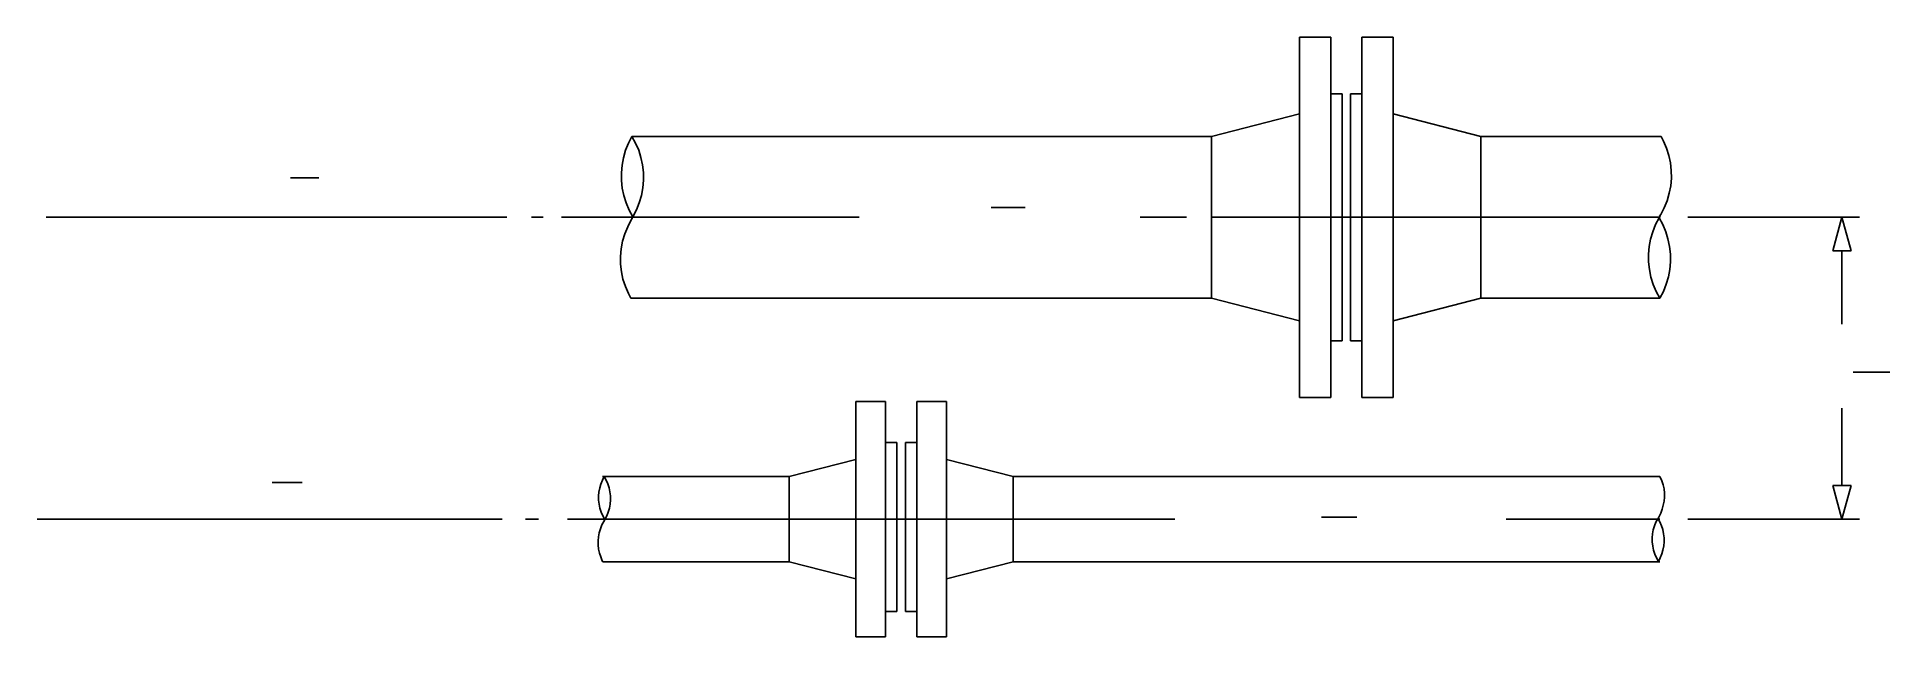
# Model space of a CAD drawing. Extents: x 114 to 1421, y 416 to 839.
import ezdxf

# ---------------------------------------------------------------- set-up
doc = ezdxf.new("R2010")
doc.units = 0
doc.header["$MEASUREMENT"] = 0
doc.layers.add('-1', color=7, linetype='CONTINUOUS')
doc.layers.add('1', color=7, linetype='CONTINUOUS')

msp = doc.modelspace()

# ---------------------------------------------------------------- linework, layer by layer
at = {"layer": '-1', "color": 2, "linetype": 'Continuous'}
for p, q in [((292.5, 739.4), (312.5, 739.4)), ((786.8, 718.6), (810.8, 718.6)), ((279.7, 524.7), (300.7, 524.7)), ((1019.7, 500.3), (1044.7, 500.3))]:
    msp.add_line(p, q, dxfattribs=at)
at = {"layer": '-1', "color": 5, "linetype": 'Continuous'}
msp.add_line((1394.8, 602.4), (1420.8, 602.4), dxfattribs=at)
at = {"layer": '1', "color": 7, "linetype": 'Continuous'}
for p, q in [((1004.3, 838.6), (1004.3, 584.6)), ((1004.3, 838.6), (1026.3, 838.6)), ((1026.3, 838.6), (1026.3, 584.6)), ((1048.3, 838.6), (1048.3, 584.6)), ((1070.3, 838.6), (1048.3, 838.6)), ((1070.3, 838.6), (1070.3, 584.6)), ((1026.3, 798.6), (1034.3, 798.6)), ((1034.3, 798.6), (1034.3, 624.6)), ((1040.3, 798.6), (1040.3, 624.6)), ((1048.3, 798.6), (1040.3, 798.6)), ((942.3, 768.6), (1004.3, 784.6)), ((1132.3, 768.6), (1070.3, 784.6)), ((527.4, 753.6), (528.9, 758.8)), ((528.9, 758.8), (531, 763.8)), ((531, 763.8), (533.4, 768.6)), ((533.4, 768.6), (942.3, 768.6)), ((536, 763.8), (533.4, 768.6)), ((538.2, 758.9), (536, 763.8)), ((539.8, 753.7), (538.2, 758.9)), ((942.3, 768.6), (942.3, 654.6)), ((1132.3, 768.6), (1132.3, 654.6)), ((1132.3, 768.6), (1259.3, 768.6)), ((1261.1, 765.3), (1259.3, 768.6)), ((1263.2, 760.4), (1261.1, 765.3)), ((1264.8, 755.2), (1263.2, 760.4)), ((526, 742.9), (526.4, 748.3)), ((526.4, 748.3), (527.4, 753.6)), ((540.9, 748.5), (539.8, 753.7)), ((541.5, 743.1), (540.9, 748.5)), ((1265.9, 749.9), (1264.8, 755.2)), ((1266.5, 744.6), (1265.9, 749.9)), ((526, 737.5), (526, 742.9)), ((526.6, 732.1), (526, 737.5)), ((527.7, 726.9), (526.6, 732.1)), ((540.1, 727), (541.1, 732.3)), ((541.1, 732.3), (541.6, 737.7)), ((541.6, 737.7), (541.5, 743.1)), ((1265.1, 728.5), (1266.1, 733.8)), ((1266.1, 733.8), (1266.6, 739.2)), ((1266.6, 739.2), (1266.5, 744.6)), ((529.4, 721.7), (527.7, 726.9)), ((531.5, 716.7), (529.4, 721.7)), ((536.6, 716.8), (538.6, 721.8)), ((538.6, 721.8), (540.1, 727)), ((1261.6, 718.3), (1263.6, 723.3)), ((1263.6, 723.3), (1265.1, 728.5)), ((532.9, 709.7), (530.4, 704.9)), ((534.1, 712), (531.5, 716.7)), ((533.6, 710.8), (532.9, 709.7)), ((533.3, 710.8), (534.1, 712)), ((534.1, 712), (536.6, 716.8)), ((534.4, 711.6), (534.1, 712)), ((1255.4, 706.4), (1253.4, 701.3)), ((1257.9, 711.1), (1255.4, 706.4)), ((1257.6, 711.6), (1257.9, 711.1)), ((1258.6, 712.3), (1257.9, 711.1)), ((1257.9, 711.1), (1260.5, 706.4)), ((1258.3, 712.3), (1259.1, 713.5)), ((1259.1, 713.5), (1261.6, 718.3)), ((1260.5, 706.4), (1262.6, 701.4)), ((526.8, 694.7), (525.8, 689.4)), ((528.4, 699.9), (526.8, 694.7)), ((530.4, 704.9), (528.4, 699.9)), ((1251.9, 696.2), (1250.9, 690.9)), ((1253.4, 701.3), (1251.9, 696.2)), ((1262.6, 701.4), (1264.2, 696.3)), ((1264.2, 696.3), (1265.3, 691)), ((525.8, 689.4), (525.4, 684)), ((525.4, 684), (525.4, 678.6)), ((1250.9, 690.9), (1250.4, 685.5)), ((1250.4, 685.5), (1250.5, 680.1)), ((1250.5, 680.1), (1251.1, 674.7)), ((1265.3, 691), (1265.9, 685.7)), ((1266, 680.3), (1265.5, 674.9)), ((1265.9, 685.7), (1266, 680.3)), ((525.4, 678.6), (526, 673.2)), ((526, 673.2), (527.1, 667.9)), ((527.1, 667.9), (528.8, 662.8)), ((1251.1, 674.7), (1252.2, 669.4)), ((1252.2, 669.4), (1253.8, 664.3)), ((1264.5, 669.6), (1263, 664.4)), ((1265.5, 674.9), (1264.5, 669.6)), ((528.8, 662.8), (530.9, 657.8)), ((530.9, 657.8), (532.7, 654.6)), ((532.7, 654.6), (942.3, 654.6)), ((532.7, 654.6), (545.9, 654.6)), ((942.3, 654.6), (1004.3, 638.6)), ((1132.3, 654.6), (1070.3, 638.6)), ((1132.3, 654.6), (1205.4, 654.6)), ((1205.4, 654.6), (1258.5, 654.6)), ((1217.3, 654.6), (1258.5, 654.6)), ((1253.8, 664.3), (1255.9, 659.3)), ((1255.9, 659.3), (1258.5, 654.6)), ((1261, 659.4), (1258.5, 654.6)), ((1263, 664.4), (1261, 659.4)), ((1026.3, 624.6), (1034.3, 624.6)), ((1048.3, 624.6), (1040.3, 624.6)), ((691.3, 581.9), (691.3, 415.9)), ((691.3, 581.9), (712.3, 581.9)), ((712.3, 581.9), (712.3, 415.9)), ((755.3, 581.9), (734.3, 581.9)), ((734.3, 581.9), (734.3, 415.9)), ((755.3, 581.9), (755.3, 415.9)), ((1004.3, 584.6), (1026.3, 584.6)), ((1070.3, 584.6), (1048.3, 584.6)), ((712.3, 552.9), (720.3, 552.9)), ((720.3, 552.9), (720.3, 433.9)), ((726.3, 552.9), (726.3, 433.9)), ((734.3, 552.9), (726.3, 552.9)), ((644.3, 528.9), (691.3, 540.9)), ((755.3, 540.9), (802.3, 528.9)), ((510.7, 520.9), (511.5, 523.6)), ((511.5, 523.6), (512.6, 526.3)), ((512.6, 526.3), (513.9, 528.9)), ((512.7, 528.9), (644.3, 528.9)), ((515.3, 526.4), (513.9, 528.9)), ((516.4, 523.7), (515.3, 526.4)), ((517.3, 520.9), (516.4, 523.7)), ((644.3, 528.9), (644.3, 468.9)), ((802.3, 528.9), (802.3, 468.9)), ((802.3, 528.9), (1258.5, 528.9)), ((1258.8, 528.4), (1258.5, 528.9)), ((1259.9, 525.8), (1258.8, 528.4)), ((1260.8, 523), (1259.9, 525.8)), ((1261.4, 520.2), (1260.8, 523)), ((509.9, 515.2), (510.1, 518)), ((509.9, 512.3), (509.9, 515.2)), ((510.2, 509.4), (509.9, 512.3)), ((510.1, 518), (510.7, 520.9)), ((517.9, 518.1), (517.3, 520.9)), ((518.2, 515.2), (517.9, 518.1)), ((518, 509.5), (518.2, 512.4)), ((518.2, 512.4), (518.2, 515.2)), ((1260.9, 508.7), (1261.5, 511.5)), ((1261.7, 517.3), (1261.4, 520.2)), ((1261.5, 511.5), (1261.7, 514.4)), ((1261.7, 514.4), (1261.7, 517.3)), ((510.8, 506.6), (510.2, 509.4)), ((511.7, 503.8), (510.8, 506.6)), ((512.8, 501.1), (511.7, 503.8)), ((513.6, 497.3), (512.2, 494.8)), ((514.2, 498.6), (512.8, 501.1)), ((514, 498), (513.6, 497.3)), ((513.8, 498), (514.2, 498.6)), ((514.2, 498.6), (515.6, 501.2)), ((514.4, 498.4), (514.2, 498.6)), ((515.6, 501.2), (516.6, 503.9)), ((516.6, 503.9), (517.5, 506.6)), ((517.5, 506.6), (518, 509.5)), ((1255.7, 496.8), (1254.7, 494.2)), ((1257.4, 499.9), (1255.7, 496.8)), ((1257.3, 498.9), (1258.5, 496.9)), ((1257.4, 499.9), (1259.1, 503.2)), ((1258.5, 496.9), (1259.6, 494.2)), ((1259.1, 503.2), (1260.1, 505.9)), ((1260.1, 505.9), (1260.9, 508.7)), ((509.8, 486.5), (509.6, 483.6)), ((509.6, 483.6), (509.6, 480.7)), ((510.4, 489.3), (509.8, 486.5)), ((511.2, 492.1), (510.4, 489.3)), ((512.2, 494.8), (511.2, 492.1)), ((1253.3, 488.5), (1253.1, 485.7)), ((1253.1, 485.7), (1253.1, 482.8)), ((1253.8, 491.4), (1253.3, 488.5)), ((1254.7, 494.2), (1253.8, 491.4)), ((1259.6, 494.2), (1260.5, 491.5)), ((1260.5, 491.5), (1261.1, 488.6)), ((1261.1, 488.6), (1261.4, 485.7)), ((1261.4, 485.7), (1261.4, 482.9)), ((509.6, 480.7), (509.9, 477.8)), ((509.9, 477.8), (510.5, 475)), ((510.5, 475), (511.4, 472.3)), ((511.4, 472.3), (512.5, 469.6)), ((1253.1, 482.8), (1253.4, 479.9)), ((1253.4, 479.9), (1254, 477.1)), ((1254, 477.1), (1254.9, 474.3)), ((1254.9, 474.3), (1256, 471.6)), ((1256, 471.6), (1257.4, 469.1)), ((1258.7, 471.7), (1257.4, 469.1)), ((1259.8, 474.4), (1258.7, 471.7)), ((1260.6, 477.1), (1259.8, 474.4)), ((1261.2, 480), (1260.6, 477.1)), ((1261.4, 482.9), (1261.2, 480)), ((512.5, 469.6), (512.9, 468.9)), ((512.9, 468.9), (644.3, 468.9)), ((644.3, 468.9), (691.3, 456.9)), ((802.3, 468.9), (755.3, 456.9)), ((802.3, 468.9), (1258.4, 468.9)), ((712.3, 433.9), (720.3, 433.9)), ((734.3, 433.9), (726.3, 433.9)), ((691.3, 415.9), (712.3, 415.9)), ((755.3, 415.9), (734.3, 415.9))]:
    msp.add_line(p, q, dxfattribs=at)
at = {"layer": '1', "color": 4, "linetype": 'Continuous'}
for p, q in [((120.2, 711.6), (445.2, 711.6)), ((462.6, 711.6), (470.9, 711.6)), ((483.7, 711.6), (693.6, 711.6)), ((892, 711.6), (924.6, 711.6)), ((942.3, 711.6), (1258.3, 711.6)), ((113.8, 498.9), (441.8, 498.9)), ((458.4, 498.9), (467.4, 498.9)), ((487.9, 498.9), (916.4, 498.9)), ((1150.1, 498.9), (1258.5, 498.9))]:
    msp.add_line(p, q, dxfattribs=at)
at = {"layer": '1', "color": 92, "linetype": 'Continuous'}
for p, q in [((1278.3, 711.6), (1399.4, 711.6)), ((1278.3, 498.9), (1399.4, 498.9))]:
    msp.add_line(p, q, dxfattribs=at)
at = {"layer": '1', "color": 3, "linetype": 'Continuous'}
for p, q in [((1386.9, 711.6), (1380.4, 687.9)), ((1386.9, 711.6), (1393.5, 687.9)), ((1380.4, 687.9), (1393.5, 687.9)), ((1380.4, 687.9), (1393.5, 687.9)), ((1386.9, 636.2), (1386.9, 687.9)), ((1386.9, 522.6), (1386.9, 577)), ((1393.5, 522.6), (1380.4, 522.6)), ((1386.9, 498.9), (1380.4, 522.6)), ((1393.5, 522.6), (1380.4, 522.6)), ((1386.9, 498.9), (1393.5, 522.6))]:
    msp.add_line(p, q, dxfattribs=at)

doc.saveas('drawing.dxf')
